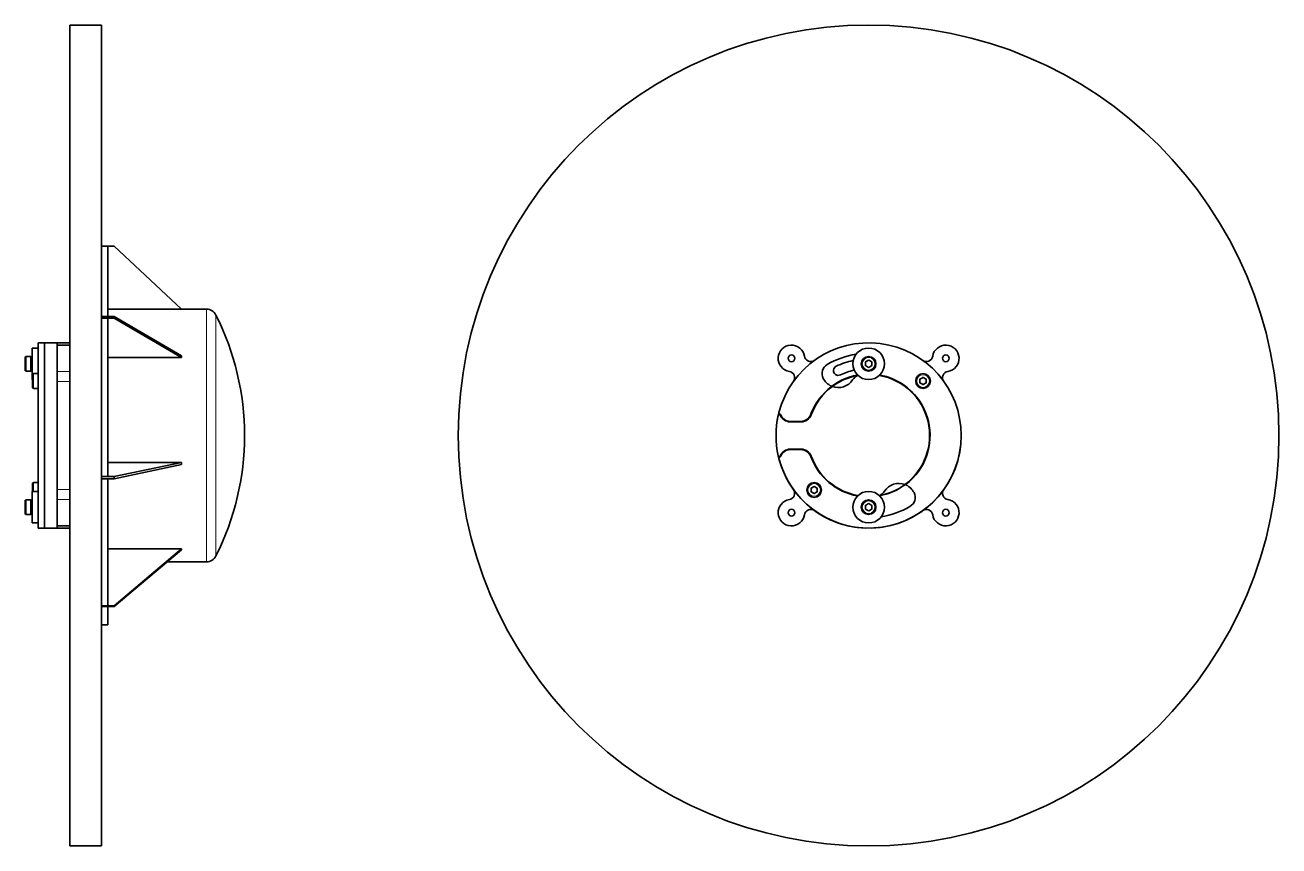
# Model space of a CAD drawing. Extents: x 194 to 4081, y 5 to 1057.
# Drawn here: x 194 to 790, y 226 to 616 of the extents above; entities that cross this region are included whole.
import ezdxf

# ---------------------------------------------------------------- set-up
doc = ezdxf.new("R2010")
doc.units = 0

msp = doc.modelspace()

# ---------------------------------------------------------------- linework, layer by layer
at = {"color": 7, "lineweight": 35}
for p, q in [((214.91, 420.5), (214.91, 615.5)), ((229.91, 420.5), (229.91, 615.5)), ((232.91, 477), (232.91, 510.5)), ((267.91, 480.5), (235.91, 510.5)), ((267.91, 480.5), (232.91, 480.5)), ((267.91, 458.3), (235.91, 477.01)), ((232.91, 420.5), (232.91, 476.22)), ((267.91, 457.52), (235.91, 476.22)), ((199.91, 464.5), (199.91, 420.5)), ((202.91, 464.5), (202.91, 420.5)), ((202.91, 464.5), (202.91, 420.5)), ((208.91, 464.5), (208.91, 420.5)), ((267.91, 457.52), (232.91, 457.52)), ((199.91, 442.98), (199.91, 397.2)), ((208.91, 446.23), (208.91, 420.5)), ((214.91, 446.23), (214.91, 420.5)), ((199.91, 420.5), (199.91, 376.5)), ((202.91, 420.5), (202.91, 376.5)), ((202.91, 420.5), (202.91, 376.5)), ((208.91, 420.5), (208.91, 394.77)), ((208.91, 420.5), (208.91, 376.5)), ((214.91, 420.5), (214.91, 394.77)), ((214.91, 225.5), (214.91, 420.5)), ((229.91, 225.5), (229.91, 420.5)), ((267.91, 407.64), (232.91, 407.64)), ((267.91, 407.64), (235.91, 400.96)), ((267.91, 406.66), (235.91, 399.99)), ((232.91, 339.63), (232.91, 399.99)), ((267.91, 366.66), (232.91, 366.66)), ((267.91, 366.66), (235.91, 339.63)), ((267.91, 366.22), (235.91, 339.2))]:
    msp.add_line(p, q, dxfattribs=at)
at = {"color": 7, "lineweight": 35, "ltscale": 0.375}
for p, q in [((214.91, 615.5), (229.91, 615.5)), ((214.91, 225.5), (229.91, 225.5))]:
    msp.add_line(p, q, dxfattribs=at)
at = {"color": 7, "lineweight": 35, "ltscale": 0.075}
for p, q in [((229.91, 510.5), (232.91, 510.5)), ((232.91, 477.01), (229.91, 477.01)), ((235.91, 477.01), (232.91, 477.01)), ((229.91, 476.22), (232.91, 476.22)), ((232.91, 476.22), (229.91, 476.22)), ((235.91, 476.22), (232.91, 476.22)), ((199.91, 462.06), (196.91, 462.06)), ((199.91, 462.06), (196.91, 462.06)), ((202.91, 464.5), (199.91, 464.5)), ((229.91, 400.96), (232.91, 400.96)), ((232.91, 400.96), (229.91, 400.96)), ((232.91, 399.99), (229.91, 399.99)), ((235.91, 400.96), (232.91, 400.96)), ((235.91, 399.99), (232.91, 399.99)), ((199.91, 393.94), (196.91, 393.94)), ((199.91, 393.94), (196.91, 393.94)), ((199.91, 378.94), (196.91, 378.94)), ((199.91, 378.94), (196.91, 378.94)), ((202.91, 376.5), (199.91, 376.5)), ((229.91, 339.63), (232.91, 339.63)), ((232.91, 339.63), (229.91, 339.63)), ((232.91, 339.2), (229.91, 339.2)), ((235.91, 339.63), (232.91, 339.63)), ((235.91, 339.2), (232.91, 339.2)), ((229.91, 330.5), (232.91, 330.5))]:
    msp.add_line(p, q, dxfattribs=at)
at = {"color": 7, "lineweight": 35, "ltscale": 0.15}
for p, q in [((235.91, 510.5), (229.91, 510.5)), ((208.91, 464.5), (202.91, 464.5)), ((214.91, 464.5), (208.91, 464.5)), ((208.91, 463.47), (214.91, 463.47)), ((208.91, 376.5), (202.91, 376.5)), ((208.91, 377.53), (214.91, 377.53)), ((214.91, 376.5), (208.91, 376.5))]:
    msp.add_line(p, q, dxfattribs=at)
at = {"color": 7, "lineweight": 35, "ltscale": 0.019546}
msp.add_line((235.91, 477.01), (235.91, 476.22), dxfattribs=at)
at = {"color": 7, "lineweight": 35, "ltscale": 0.298973}
msp.add_line((279.87, 480.5), (267.91, 480.5), dxfattribs=at)
at = {"color": 7, "lineweight": 13}
for p, q in [((279.87, 367.85), (279.87, 480.5)), ((284.34, 370.26), (284.34, 477.74))]:
    msp.add_line(p, q, dxfattribs=at)
at = {"color": 7, "lineweight": 35, "ltscale": 0.240334}
for p, q in [((196.91, 462.06), (196.91, 452.45)), ((199.91, 462.06), (199.91, 452.45))]:
    msp.add_line(p, q, dxfattribs=at)
at = {"color": 7, "lineweight": 35, "ltscale": 0.1875}
for p, q in [((196.91, 462.06), (196.91, 454.56)), ((199.91, 462.06), (199.91, 454.56)), ((196.91, 454.56), (196.91, 447.06)), ((196.91, 393.94), (196.91, 386.44)), ((199.91, 393.94), (199.91, 386.44)), ((196.91, 386.44), (196.91, 378.94)), ((199.91, 386.44), (199.91, 378.94))]:
    msp.add_line(p, q, dxfattribs=at)
at = {"color": 7, "lineweight": 35, "ltscale": 0.025702}
for p, q in [((208.91, 464.5), (208.91, 463.47)), ((214.91, 464.5), (214.91, 463.47))]:
    msp.add_line(p, q, dxfattribs=at)
at = {"color": 7, "lineweight": 35, "ltscale": 0.313062}
for p, q in [((208.91, 463.47), (208.91, 450.95)), ((214.91, 450.95), (214.91, 463.47)), ((208.91, 390.05), (208.91, 377.53)), ((214.91, 377.53), (214.91, 390.05))]:
    msp.add_line(p, q, dxfattribs=at)
at = {"color": 7, "lineweight": 35, "ltscale": 0.140819}
for p, q in [((193.61, 457.56), (193.61, 451.93)), ((197.11, 449.38), (197.11, 443.75)), ((193.61, 389.44), (193.61, 383.8))]:
    msp.add_line(p, q, dxfattribs=at)
at = {"color": 7, "lineweight": 13, "ltscale": 0.164288}
for p, q in [((194.11, 458.06), (194.11, 451.49)), ((196.31, 458.06), (196.31, 451.49)), ((197.61, 449.88), (197.61, 443.31)), ((199.81, 449.88), (199.81, 443.31)), ((194.11, 389.94), (194.11, 383.37)), ((196.31, 389.94), (196.31, 383.37))]:
    msp.add_line(p, q, dxfattribs=at)
at = {"color": 7, "lineweight": 35, "ltscale": 0.055}
for p, q in [((196.31, 458.06), (194.11, 458.06)), ((196.31, 451.06), (194.11, 451.06)), ((199.81, 449.88), (197.61, 449.88)), ((199.81, 442.88), (197.61, 442.88)), ((199.81, 398.12), (197.61, 398.12)), ((196.31, 389.94), (194.11, 389.94)), ((196.31, 382.94), (194.11, 382.94))]:
    msp.add_line(p, q, dxfattribs=at)
at = {"color": 7, "lineweight": 35, "ltscale": 0.159595}
for p, q in [((196.41, 457.96), (196.41, 451.58)), ((199.91, 449.78), (199.91, 443.4)), ((196.41, 389.84), (196.41, 383.45))]:
    msp.add_line(p, q, dxfattribs=at)
at = {"color": 7, "lineweight": 13, "ltscale": 0.09388}
msp.add_line((196.51, 456.56), (196.51, 452.81), dxfattribs=at)
at = {"color": 7, "lineweight": 35, "ltscale": 0.002}
for p, q in [((196.59, 456.56), (196.51, 456.56)), ((196.59, 452.56), (196.51, 452.56)), ((196.59, 388.44), (196.51, 388.44)), ((196.59, 384.44), (196.51, 384.44))]:
    msp.add_line(p, q, dxfattribs=at)
at = {"color": 7, "lineweight": 13, "ltscale": 0.046596}
msp.add_line((196.59, 456.56), (196.59, 454.7), dxfattribs=at)
at = {"color": 7, "lineweight": 13, "ltscale": 0.000500852}
msp.add_line((196.61, 454.7), (196.59, 454.7), dxfattribs=at)
at = {"color": 7, "lineweight": 13, "ltscale": 0.011544}
msp.add_line((196.62, 454.08), (196.59, 454.54), dxfattribs=at)
at = {"color": 7, "lineweight": 13, "ltscale": 0.00043341}
for p, q in [((196.61, 454.54), (196.59, 454.54)), ((196.61, 386.42), (196.59, 386.42))]:
    msp.add_line(p, q, dxfattribs=at)
at = {"color": 7, "lineweight": 35, "ltscale": 0.046129}
msp.add_line((196.61, 456.54), (196.61, 454.7), dxfattribs=at)
at = {"color": 7, "lineweight": 13, "ltscale": 0.042882}
msp.add_line((196.61, 456.26), (196.61, 454.54), dxfattribs=at)
at = {"color": 7, "lineweight": 35, "ltscale": 0.000130383}
msp.add_line((196.61, 456.26), (196.61, 456.26), dxfattribs=at)
at = {"color": 7, "lineweight": 35, "ltscale": 0.002491}
for p, q in [((196.61, 456.26), (196.66, 456.17)), ((196.61, 388.13), (196.66, 388.05))]:
    msp.add_line(p, q, dxfattribs=at)
at = {"color": 7, "lineweight": 13, "ltscale": 0.003855}
for p, q in [((196.61, 454.54), (196.61, 454.7)), ((196.61, 386.42), (196.61, 386.57))]:
    msp.add_line(p, q, dxfattribs=at)
at = {"color": 7, "lineweight": 13, "ltscale": 0.011554}
for p, q in [((196.61, 454.54), (196.62, 454.08)), ((196.61, 386.42), (196.62, 385.96))]:
    msp.add_line(p, q, dxfattribs=at)
at = {"color": 7, "lineweight": 13, "ltscale": 0.006678}
msp.add_line((196.63, 452.83), (196.62, 453.1), dxfattribs=at)
at = {"color": 7, "lineweight": 35, "ltscale": 0.004974}
msp.add_line((196.91, 456.34), (196.81, 456.17), dxfattribs=at)
at = {"color": 7, "lineweight": 35, "ltscale": 0.119421}
msp.add_line((199.91, 454.56), (199.91, 449.79), dxfattribs=at)
at = {"color": 7, "lineweight": 35, "ltscale": 0.009741}
msp.add_line((267.91, 458.3), (267.91, 457.91), dxfattribs=at)
at = {"color": 7, "lineweight": 35, "ltscale": 6.42547e-05}
for p, q in [((267.91, 458.3), (267.91, 458.3)), ((267.91, 457.52), (267.91, 457.52))]:
    msp.add_line(p, q, dxfattribs=at)
at = {"color": 7, "lineweight": 35, "ltscale": 0.009805}
msp.add_line((267.91, 457.91), (267.91, 457.52), dxfattribs=at)
at = {"color": 7, "lineweight": 13, "ltscale": 0.041858}
for p, q in [((592.95, 455.4), (592.95, 453.73)), ((594.45, 456.32), (593, 455.49)), ((593, 453.64), (594.45, 452.8)), ((596, 455.49), (594.55, 456.32)), ((594.55, 452.8), (596, 453.64)), ((596.05, 453.73), (596.05, 455.4)), ((618.83, 447.22), (618.83, 445.55)), ((620.33, 448.15), (618.88, 447.31)), ((621.88, 447.31), (620.43, 448.15)), ((621.93, 445.55), (621.93, 447.22)), ((618.88, 445.46), (620.33, 444.62)), ((620.43, 444.62), (621.88, 445.46)), ((567.07, 395.45), (567.07, 393.78)), ((568.57, 396.38), (567.12, 395.54)), ((567.12, 393.69), (568.57, 392.85)), ((570.12, 395.54), (568.67, 396.38)), ((568.67, 392.85), (570.12, 393.69)), ((570.17, 393.78), (570.17, 395.45)), ((594.45, 388.2), (593, 387.36)), ((596, 387.36), (594.55, 388.2)), ((592.95, 387.27), (592.95, 385.6)), ((593, 385.51), (594.45, 384.68)), ((594.55, 384.68), (596, 385.51)), ((596.05, 385.6), (596.05, 387.27))]:
    msp.add_line(p, q, dxfattribs=at)
at = {"color": 7, "lineweight": 13, "ltscale": 0.00125}
for p, q in [((592.95, 455.4), (593, 455.4)), ((592.95, 453.73), (593, 453.73)), ((593, 455.49), (593.03, 455.44)), ((593, 453.64), (593.03, 453.68)), ((594.45, 456.32), (594.47, 456.28)), ((594.55, 456.32), (594.53, 456.28)), ((596, 455.49), (595.97, 455.44)), ((596, 453.64), (595.97, 453.68)), ((596.05, 455.4), (596, 455.4)), ((596.05, 453.73), (596, 453.73)), ((594.45, 452.8), (594.47, 452.85)), ((594.55, 452.8), (594.53, 452.85)), ((618.83, 447.22), (618.88, 447.22)), ((618.88, 447.31), (618.91, 447.27)), ((620.33, 448.15), (620.36, 448.1)), ((620.43, 448.15), (620.41, 448.1)), ((621.88, 447.31), (621.86, 447.27)), ((621.93, 447.22), (621.88, 447.22)), ((618.83, 445.55), (618.88, 445.55)), ((618.88, 445.46), (618.91, 445.5)), ((620.33, 444.62), (620.36, 444.67)), ((621.93, 445.55), (621.88, 445.55)), ((567.07, 395.45), (567.12, 395.45)), ((567.07, 393.78), (567.12, 393.78)), ((567.12, 393.69), (567.14, 393.73)), ((568.67, 396.38), (568.64, 396.33)), ((570.12, 395.54), (570.09, 395.5)), ((570.12, 393.69), (570.09, 393.73)), ((570.17, 395.45), (570.12, 395.45)), ((570.17, 393.78), (570.12, 393.78)), ((568.57, 392.85), (568.59, 392.9)), ((568.67, 392.85), (568.64, 392.9)), ((593, 387.36), (593.03, 387.32)), ((594.45, 388.2), (594.47, 388.15)), ((594.55, 388.2), (594.53, 388.15)), ((596, 387.36), (595.97, 387.32)), ((592.95, 387.27), (593, 387.27)), ((592.95, 385.6), (593, 385.6)), ((593, 385.51), (593.03, 385.56)), ((594.45, 384.68), (594.47, 384.72)), ((594.55, 384.68), (594.53, 384.72)), ((596, 385.51), (595.97, 385.56)), ((596.05, 387.27), (596, 387.27)), ((596.05, 385.6), (596, 385.6))]:
    msp.add_line(p, q, dxfattribs=at)
at = {"color": 7, "lineweight": 35, "ltscale": 0.041858}
for p, q in [((593, 455.4), (593, 453.73)), ((596, 453.73), (596, 455.4)), ((618.88, 447.22), (618.88, 445.55)), ((620.36, 448.1), (618.91, 447.27)), ((621.86, 447.27), (620.41, 448.1)), ((621.88, 445.55), (621.88, 447.22)), ((618.91, 445.5), (620.36, 444.67)), ((620.41, 444.67), (621.86, 445.5)), ((567.12, 395.45), (567.12, 393.78)), ((568.59, 396.33), (567.14, 395.5)), ((567.14, 393.73), (568.59, 392.9)), ((570.09, 395.5), (568.64, 396.33)), ((568.64, 392.9), (570.09, 393.73)), ((570.12, 393.78), (570.12, 395.45)), ((593, 387.27), (593, 385.6)), ((596, 385.6), (596, 387.27))]:
    msp.add_line(p, q, dxfattribs=at)
at = {"color": 7, "lineweight": 35, "ltscale": 0.041857}
for p, q in [((594.47, 456.28), (593.03, 455.44)), ((593.03, 453.68), (594.47, 452.85)), ((595.97, 455.44), (594.53, 456.28)), ((594.53, 452.85), (595.97, 453.68)), ((594.47, 388.15), (593.03, 387.32)), ((595.97, 387.32), (594.53, 388.15)), ((593.03, 385.56), (594.47, 384.72)), ((594.53, 384.72), (595.97, 385.56))]:
    msp.add_line(p, q, dxfattribs=at)
at = {"color": 7, "lineweight": 13, "ltscale": 0.001138}
for p, q in [((593.03, 453.76), (593.03, 453.71)), ((595.97, 455.37), (595.97, 455.41)), ((621.86, 447.19), (621.86, 447.23)), ((618.91, 445.58), (618.91, 445.54)), ((567.14, 393.81), (567.14, 393.77)), ((570.09, 395.42), (570.09, 395.46)), ((593.03, 385.63), (593.03, 385.59)), ((595.97, 387.24), (595.97, 387.29))]:
    msp.add_line(p, q, dxfattribs=at)
at = {"color": 7, "lineweight": 35, "ltscale": 0.009181}
for p, q in [((193.61, 451.93), (193.61, 451.56)), ((197.11, 443.75), (197.11, 443.38)), ((193.61, 383.8), (193.61, 383.44))]:
    msp.add_line(p, q, dxfattribs=at)
at = {"color": 7, "lineweight": 13, "ltscale": 0.010712}
for p, q in [((194.11, 451.49), (194.11, 451.06)), ((196.31, 451.49), (196.31, 451.06)), ((197.61, 443.31), (197.61, 442.88)), ((199.81, 443.31), (199.81, 442.88)), ((194.11, 383.37), (194.11, 382.94)), ((196.31, 383.37), (196.31, 382.94))]:
    msp.add_line(p, q, dxfattribs=at)
at = {"color": 7, "lineweight": 35, "ltscale": 0.010406}
for p, q in [((196.41, 451.58), (196.41, 451.16)), ((199.91, 443.4), (199.91, 442.98)), ((196.41, 383.45), (196.41, 383.04))]:
    msp.add_line(p, q, dxfattribs=at)
at = {"color": 7, "lineweight": 13, "ltscale": 0.00612}
msp.add_line((196.51, 452.81), (196.51, 452.56), dxfattribs=at)
at = {"color": 7, "lineweight": 13, "ltscale": 0.000417838}
for p, q in [((196.59, 452.81), (196.59, 452.82)), ((196.59, 384.68), (196.59, 384.7))]:
    msp.add_line(p, q, dxfattribs=at)
at = {"color": 7, "lineweight": 13, "ltscale": 0.001388}
for p, q in [((196.59, 452.75), (196.59, 452.81)), ((196.59, 384.63), (196.59, 384.68))]:
    msp.add_line(p, q, dxfattribs=at)
at = {"color": 7, "lineweight": 13, "ltscale": 0.004734}
msp.add_line((196.59, 452.75), (196.59, 452.56), dxfattribs=at)
at = {"color": 7, "lineweight": 13, "ltscale": 0.000363419}
msp.add_line((196.61, 452.82), (196.61, 452.83), dxfattribs=at)
at = {"color": 7, "lineweight": 13, "ltscale": 0.001192}
msp.add_line((196.61, 452.77), (196.61, 452.82), dxfattribs=at)
at = {"color": 7, "lineweight": 35, "ltscale": 0.004687}
for p, q in [((196.61, 452.77), (196.61, 452.58)), ((196.61, 384.64), (196.61, 384.46))]:
    msp.add_line(p, q, dxfattribs=at)
at = {"color": 7, "lineweight": 13, "ltscale": 0.000416253}
msp.add_line((196.63, 452.83), (196.63, 452.82), dxfattribs=at)
at = {"color": 7, "lineweight": 13, "ltscale": 0.004243}
for p, q in [((196.63, 452.83), (196.63, 452.66)), ((196.63, 384.71), (196.63, 384.54))]:
    msp.add_line(p, q, dxfattribs=at)
at = {"color": 7, "lineweight": 35, "ltscale": 0.00233}
for p, q in [((196.68, 452.58), (196.63, 452.66)), ((196.68, 384.46), (196.63, 384.54))]:
    msp.add_line(p, q, dxfattribs=at)
at = {"color": 7, "lineweight": 35, "ltscale": 0.00161}
for p, q in [((196.77, 452.56), (196.7, 452.56)), ((196.77, 384.44), (196.7, 384.44))]:
    msp.add_line(p, q, dxfattribs=at)
at = {"color": 7, "lineweight": 35, "ltscale": 0.005675}
for p, q in [((196.8, 452.58), (196.91, 452.78)), ((196.8, 384.46), (196.91, 384.65))]:
    msp.add_line(p, q, dxfattribs=at)
at = {"color": 7, "lineweight": 35, "ltscale": 0.134666}
msp.add_line((196.91, 452.45), (196.91, 447.06), dxfattribs=at)
at = {"color": 7, "lineweight": 35, "ltscale": 0.005}
msp.add_line((197.11, 447.06), (196.91, 447.06), dxfattribs=at)
msp.add_line((197.11, 447.06), (196.91, 447.06), dxfattribs=at)
at = {"color": 7, "lineweight": 35, "ltscale": 0.066584}
msp.add_line((199.91, 452.45), (199.91, 449.79), dxfattribs=at)
at = {"color": 7, "lineweight": 35, "ltscale": 0.117937}
for p, q in [((208.91, 450.95), (208.91, 446.23)), ((214.91, 450.95), (214.91, 446.23)), ((208.91, 394.77), (208.91, 390.05)), ((214.91, 394.77), (214.91, 390.05))]:
    msp.add_line(p, q, dxfattribs=at)
at = {"color": 7, "lineweight": 13, "ltscale": 0.15}
for p, q in [((214.91, 450.95), (208.91, 450.95)), ((214.91, 446.23), (208.91, 446.23)), ((214.91, 394.77), (208.91, 394.77)), ((214.91, 390.05), (208.91, 390.05))]:
    msp.add_line(p, q, dxfattribs=at)
at = {"color": 7, "lineweight": 13, "ltscale": 0.001249}
for p, q in [((620.43, 444.62), (620.41, 444.67)), ((621.88, 445.46), (621.86, 445.5)), ((567.12, 395.54), (567.14, 395.5)), ((568.57, 396.38), (568.59, 396.33))]:
    msp.add_line(p, q, dxfattribs=at)
at = {"color": 7, "lineweight": 35, "ltscale": 0.127896}
for p, q in [((557.23, 427.2), (562.35, 427.2)), ((557.23, 413.8), (562.35, 413.8))]:
    msp.add_line(p, q, dxfattribs=at)
at = {"color": 7, "lineweight": 35, "ltscale": 0.131404}
for p, q in [((562.49, 427), (557.23, 427)), ((557.23, 414), (562.49, 414))]:
    msp.add_line(p, q, dxfattribs=at)
at = {"color": 7, "lineweight": 35, "ltscale": 0.488478}
msp.add_line((232.91, 400.96), (232.91, 420.5), dxfattribs=at)
at = {"color": 7, "lineweight": 35, "ltscale": 0.131519}
msp.add_line((562.49, 414), (557.23, 414), dxfattribs=at)
at = {"color": 7, "lineweight": 35, "ltscale": 0.012198}
msp.add_line((267.91, 407.64), (267.91, 407.15), dxfattribs=at)
at = {"color": 7, "lineweight": 35, "ltscale": 5.68582e-05}
for p, q in [((267.91, 407.64), (267.91, 407.64)), ((267.91, 406.66), (267.91, 406.66))]:
    msp.add_line(p, q, dxfattribs=at)
at = {"color": 7, "lineweight": 35, "ltscale": 0.012175}
msp.add_line((267.91, 407.15), (267.91, 406.66), dxfattribs=at)
at = {"color": 7, "lineweight": 35, "ltscale": 0.003749}
msp.add_line((620.04, 406.63), (620.17, 406.56), dxfattribs=at)
at = {"color": 7, "lineweight": 35, "ltscale": 0.024373}
msp.add_line((235.91, 400.96), (235.91, 399.99), dxfattribs=at)
at = {"color": 7, "lineweight": 35, "ltscale": 0.003596}
for p, q in [((196.91, 393.94), (196.91, 393.79)), ((199.91, 393.94), (199.91, 393.79))]:
    msp.add_line(p, q, dxfattribs=at)
at = {"color": 7, "lineweight": 35, "ltscale": 0.371404}
for p, q in [((196.91, 393.79), (196.91, 378.94)), ((199.91, 393.79), (199.91, 378.94))]:
    msp.add_line(p, q, dxfattribs=at)
at = {"color": 7, "lineweight": 35, "ltscale": 0.091956}
msp.add_line((197.11, 397.62), (197.11, 393.94), dxfattribs=at)
at = {"color": 7, "lineweight": 13, "ltscale": 0.104456}
for p, q in [((197.61, 398.12), (197.61, 393.94)), ((199.81, 398.12), (199.81, 393.94))]:
    msp.add_line(p, q, dxfattribs=at)
at = {"color": 7, "lineweight": 35, "ltscale": 0.101955}
msp.add_line((199.91, 398.02), (199.91, 393.94), dxfattribs=at)
at = {"color": 7, "lineweight": 35, "ltscale": 0.092773}
msp.add_line((199.91, 397.73), (199.91, 394.02), dxfattribs=at)
at = {"color": 7, "lineweight": 35, "ltscale": 0.050238}
msp.add_line((199.91, 394.02), (199.91, 392.01), dxfattribs=at)
at = {"color": 7, "lineweight": 13, "ltscale": 0.093879}
msp.add_line((196.51, 388.44), (196.51, 384.68), dxfattribs=at)
at = {"color": 7, "lineweight": 13, "ltscale": 0.046595}
msp.add_line((196.59, 388.44), (196.59, 386.57), dxfattribs=at)
at = {"color": 7, "lineweight": 35, "ltscale": 0.04613}
msp.add_line((196.61, 388.42), (196.61, 386.57), dxfattribs=at)
at = {"color": 7, "lineweight": 35, "ltscale": 0.000129646}
msp.add_line((196.61, 388.13), (196.61, 388.14), dxfattribs=at)
at = {"color": 7, "lineweight": 13, "ltscale": 0.042883}
msp.add_line((196.61, 388.13), (196.61, 386.42), dxfattribs=at)
at = {"color": 7, "lineweight": 35, "ltscale": 0.004975}
msp.add_line((196.91, 388.22), (196.81, 388.05), dxfattribs=at)
at = {"color": 7, "lineweight": 13, "ltscale": 0.006121}
msp.add_line((196.51, 384.68), (196.51, 384.44), dxfattribs=at)
at = {"color": 7, "lineweight": 13, "ltscale": 0.000500903}
msp.add_line((196.61, 386.57), (196.59, 386.57), dxfattribs=at)
at = {"color": 7, "lineweight": 13, "ltscale": 0.011543}
msp.add_line((196.62, 385.96), (196.59, 386.42), dxfattribs=at)
at = {"color": 7, "lineweight": 13, "ltscale": 0.004735}
msp.add_line((196.59, 384.63), (196.59, 384.44), dxfattribs=at)
at = {"color": 7, "lineweight": 13, "ltscale": 0.000362656}
msp.add_line((196.61, 384.69), (196.61, 384.71), dxfattribs=at)
at = {"color": 7, "lineweight": 13, "ltscale": 0.001193}
msp.add_line((196.61, 384.64), (196.61, 384.69), dxfattribs=at)
at = {"color": 7, "lineweight": 13, "ltscale": 0.006679}
msp.add_line((196.63, 384.71), (196.62, 384.97), dxfattribs=at)
at = {"color": 7, "lineweight": 13, "ltscale": 0.000415495}
msp.add_line((196.63, 384.71), (196.63, 384.69), dxfattribs=at)
at = {"color": 7, "lineweight": 13, "ltscale": 4.31668e-05}
msp.add_line((208.91, 384.83), (208.91, 384.82), dxfattribs=at)
at = {"color": 7, "lineweight": 35, "ltscale": 0.030038}
msp.add_line((208.91, 377.7), (208.91, 376.5), dxfattribs=at)
at = {"color": 7, "lineweight": 35, "ltscale": 0.025726}
msp.add_line((214.91, 377.53), (214.91, 376.5), dxfattribs=at)
at = {"color": 7, "lineweight": 13, "ltscale": 0.175195}
msp.add_line((284.34, 370.26), (284.34, 363.26), dxfattribs=at)
at = {"color": 7, "lineweight": 35, "ltscale": 0.005471}
msp.add_line((267.91, 366.66), (267.91, 366.44), dxfattribs=at)
at = {"color": 7, "lineweight": 35, "ltscale": 7.25796e-05}
msp.add_line((267.91, 366.66), (267.91, 366.66), dxfattribs=at)
at = {"color": 7, "lineweight": 35, "ltscale": 0.005377}
msp.add_line((267.91, 366.44), (267.91, 366.23), dxfattribs=at)
at = {"color": 7, "lineweight": 35, "ltscale": 7.30711e-05}
msp.add_line((267.91, 366.22), (267.91, 366.23), dxfattribs=at)
at = {"color": 7, "lineweight": 13, "ltscale": 0.183626}
msp.add_line((279.87, 367.85), (279.87, 360.5), dxfattribs=at)
at = {"color": 7, "lineweight": 35, "ltscale": 0.468417}
msp.add_line((279.87, 360.5), (261.13, 360.5), dxfattribs=at)
at = {"color": 7, "lineweight": 35, "ltscale": 0.217428}
msp.add_line((232.91, 330.5), (232.91, 339.2), dxfattribs=at)
at = {"color": 7, "lineweight": 35, "ltscale": 0.010847}
msp.add_line((235.91, 339.63), (235.91, 339.2), dxfattribs=at)
at = {"color": 7, "lineweight": 13}
for points in [[(196.61, 454.54), (196.69, 453.29), (196.73, 452.82)], [(196.62, 454.08), (196.68, 453.16), (196.71, 452.81)], [(196.91, 453.42), (196.87, 453.94), (196.79, 455.08), (196.72, 455.85), (196.68, 456.1), (196.66, 456.17)], [(196.91, 455.72), (196.87, 456.04), (196.85, 456.14), (196.84, 456.17), (196.83, 456.18), (196.83, 456.18), (196.82, 456.18)], [(196.68, 452.58), (196.66, 452.63), (196.63, 452.82)], [(196.7, 452.56), (196.7, 452.56), (196.7, 452.57), (196.69, 452.57), (196.68, 452.59), (196.65, 452.81)], [(196.71, 452.81), (196.75, 452.6), (196.76, 452.57), (196.76, 452.56), (196.77, 452.56), (196.77, 452.56)], [(196.73, 452.82), (196.76, 452.61), (196.78, 452.58), (196.78, 452.57), (196.78, 452.57), (196.79, 452.57)], [(196.91, 385.3), (196.87, 385.82), (196.79, 386.95), (196.72, 387.72), (196.68, 387.97), (196.66, 388.05)], [(196.91, 387.59), (196.87, 387.92), (196.85, 388.02), (196.84, 388.05), (196.83, 388.05), (196.83, 388.06), (196.82, 388.06)], [(196.61, 386.42), (196.69, 385.16), (196.73, 384.69)], [(196.62, 385.96), (196.68, 385.03), (196.71, 384.68)], [(196.68, 384.46), (196.66, 384.5), (196.63, 384.69)], [(196.7, 384.44), (196.7, 384.44), (196.7, 384.44), (196.69, 384.45), (196.68, 384.47), (196.65, 384.68)], [(196.71, 384.68), (196.75, 384.47), (196.76, 384.44), (196.76, 384.44), (196.77, 384.44), (196.77, 384.44)], [(196.73, 384.69), (196.76, 384.48), (196.78, 384.45), (196.78, 384.45), (196.78, 384.45), (196.79, 384.45)]]:
    msp.add_lwpolyline(points, dxfattribs=at)
at = {"color": 7, "lineweight": 35}
for centre, radius in [((594.5, 420.5), 195), ((594.5, 454.56), 7.5), ((594.5, 454.56), 7.5), ((557.83, 457.17), 1.6), ((594.5, 454.56), 3.5), ((631.17, 457.17), 1.6), ((620.38, 446.38), 3.5), ((568.62, 394.62), 3.5), ((594.5, 386.44), 7.5), ((594.5, 386.44), 7.5), ((594.5, 386.44), 3.5), ((557.83, 383.83), 1.6), ((631.17, 383.83), 1.6)]:
    msp.add_circle(centre, radius, dxfattribs=at)
at = {"color": 7, "lineweight": 13}
for centre in [(594.5, 454.56), (620.38, 446.38), (568.62, 394.62), (594.5, 386.44)]:
    msp.add_circle(centre, 3, dxfattribs=at)
at = {"color": 7, "lineweight": 35}
for centre, radius, start, end in [((279.87, 475.5), 5, 26.67823, 90), ((170.41, 420.5), 127.5, 360, 26.67823), ((557.83, 457.17), 6.3, 8.99797, 261.00203), ((594.5, 420.5), 44, 194.33047, 165.66953), ((594.5, 420.5), 39.06, 98.78923, 120.21619), ((631.17, 457.17), 6.3, 278.99797, 171.00202), ((194.11, 457.56), 0.5, 90, 180.00001), ((196.31, 457.96), 0.1, 0.03362, 89.96638), ((196.51, 456.66), 0.1, 180.03361, 269.96638), ((196.59, 456.54), 0.02, 0.03362, 89.96638), ((196.73, 456.22), 0.0878, 213.78976, 270.96189), ((196.74, 456.22), 0.0878, 269.03861, 326.20526), ((567.01, 458.63), 3, 188.99798, 305.78858), ((577.36, 449.93), 5, 120.21619, 207.6081), ((580.1, 451.37), 2.3, 115, 295), ((594.5, 420.5), 36.36, 101.64166, 115), ((593.05, 455.4), 0.05, 120, 180.00001), ((593.05, 453.73), 0.05, 180.00001, 240), ((594.5, 456.24), 0.05, 60, 120), ((595.95, 455.4), 0.05, 0, 60), ((595.95, 453.73), 0.05, 300, 0), ((621.99, 458.63), 3, 234.21142, 351.00203), ((194.11, 451.56), 0.5, 179.99999, 270), ((196.31, 451.16), 0.1, 270.03362, 359.96638), ((196.51, 452.46), 0.1, 90.03362, 179.96639), ((196.59, 452.58), 0.02, 270.03364, 359.96635), ((196.62, 452.66), 0.01, 30.12619, 179.99981), ((196.71, 452.6), 0.0333, 204.21057, 265.74626), ((196.77, 452.6), 0.0333, 274.24576, 335.7475), ((197.61, 449.38), 0.5, 90, 180.00001), ((199.81, 449.78), 0.1, 0.03362, 89.96638), ((556.37, 447.99), 3, 324.21142, 81.00203), ((594.5, 420.5), 29.21, 100.40514, 162.78334), ((594.5, 420.5), 29.01, 100.11943, 160.24497), ((580.1, 451.37), 8.1, 207.6081, 245.07835), ((580.1, 451.37), 8.1, 249.11807, 327.18934), ((594.5, 420.5), 31.76, 102.45927, 115), ((591.11, 444.27), 5, 109.15524, 147.18933), ((594.5, 452.89), 0.05, 240, 300), ((594.5, 420.5), 29.01, 306.5621, 79.88056), ((594.5, 420.5), 29.21, 28.5, 79.59484), ((594.5, 420.5), 29.21, 307.46959, 79.59484), ((618.93, 447.22), 0.05, 120, 180.00001), ((620.38, 448.06), 0.05, 60, 120), ((621.83, 447.22), 0.05, 0, 60), ((632.63, 447.99), 3, 98.99797, 215.78857), ((197.61, 443.38), 0.5, 179.99999, 270), ((199.81, 442.98), 0.1, 270.03362, 359.96638), ((594.5, 420.5), 29.21, 127.46959, 160.00265), ((594.5, 420.5), 29.01, 126.56209, 160.23838), ((576.61, 443.84), 0.2, 307.46959, 65.07836), ((618.93, 445.55), 0.05, 180.00001, 240), ((620.38, 444.71), 0.05, 240, 300), ((621.83, 445.55), 0.05, 300, 0), ((594.5, 420.5), 44, 167.25015, 192.74985), ((594.5, 420.5), 44, 165.66952, 171.05285), ((552.07, 430.1), 0.5, 20.207, 167.25015), ((552.35, 431.27), 0.5, 165.66953, 256.45984), ((552.07, 430.1), 0.7, 20.207, 76.45984), ((557.23, 432), 5, 194.85245, 200.18893), ((557.23, 432), 5, 200.207, 270), ((557.23, 432), 4.8, 200.207, 270), ((562.35, 432.2), 5, 270, 340.00265), ((562.49, 432), 5, 270, 340.23839), ((170.41, 420.5), 127.5, 333.32177, 0), ((594.5, 420.5), 44, 197.14985, 360), ((557.23, 409), 5, 90, 159.793), ((557.23, 409), 4.8, 90, 159.793), ((562.35, 408.8), 5, 19.99735, 90), ((562.49, 409), 5, 19.76161, 90), ((594.5, 420.5), 29.21, 197.21665, 199.98789), ((594.5, 420.5), 44, 192.74984, 197.89428), ((552.07, 410.9), 0.5, 192.74985, 339.793), ((552.35, 409.73), 0.5, 103.54016, 194.33047), ((552.07, 410.9), 0.7, 283.54016, 339.793), ((557.23, 409), 5, 159.80533, 165.1475), ((594.5, 420.5), 29.21, 199.99735, 259.59485), ((594.5, 420.5), 29.01, 199.75208, 259.88056), ((594.5, 420.5), 29.01, 199.76162, 259.88056), ((594.5, 420.5), 29.06, 280.19322, 331.5), ((197.61, 397.62), 0.5, 90, 180.00001), ((199.81, 398.02), 0.1, 0.03362, 89.96638), ((556.37, 393.01), 3, 278.99797, 35.78858), ((567.17, 395.45), 0.05, 120, 180.00001), ((567.17, 393.78), 0.05, 180.00001, 240), ((568.62, 396.29), 0.05, 60, 120), ((570.07, 395.45), 0.05, 0, 60), ((570.07, 393.78), 0.05, 300, 0), ((597.89, 396.73), 5, 289.15532, 327.18934), ((594.5, 420.5), 29.01, 280.11946, 306.56211), ((608.9, 389.63), 8.1, 69.11807, 147.18933), ((612.39, 397.16), 0.2, 127.46959, 245.07835), ((608.9, 389.63), 8.1, 27.60809, 65.07836), ((611.64, 391.07), 5, 300.21619, 27.60809), ((632.63, 393.01), 3, 144.21143, 261.00203), ((194.11, 389.44), 0.5, 90, 180.00001), ((196.31, 389.84), 0.1, 0.03362, 89.96638), ((196.51, 388.54), 0.1, 180.03361, 269.96638), ((196.59, 388.42), 0.02, 0.03362, 89.96638), ((196.73, 388.1), 0.0878, 213.78976, 270.96189), ((196.74, 388.1), 0.0878, 269.03861, 326.20526), ((557.83, 383.83), 6.3, 98.99797, 351.00203), ((568.62, 392.94), 0.05, 240, 300), ((594.5, 388.11), 0.05, 60, 120), ((631.17, 383.83), 6.3, 188.99798, 81.00203), ((194.11, 383.44), 0.5, 179.99999, 270), ((196.31, 383.04), 0.1, 270.03362, 359.96638), ((196.51, 384.34), 0.1, 90.03362, 179.96639), ((196.59, 384.46), 0.02, 270.03364, 359.96635), ((196.62, 384.53), 0.01, 30.12619, 179.99981), ((196.71, 384.47), 0.0333, 204.21057, 265.74626), ((196.77, 384.47), 0.0333, 274.24576, 335.7475), ((567.01, 382.37), 3, 54.21142, 171.00202), ((593.05, 387.27), 0.05, 120, 180.00001), ((593.05, 385.6), 0.05, 180.00001, 240), ((594.5, 384.76), 0.05, 240, 300), ((595.95, 387.27), 0.05, 0, 60), ((595.95, 385.6), 0.05, 300, 0), ((594.5, 420.5), 39.06, 278.78924, 300.21619), ((621.99, 382.37), 3, 8.99797, 125.78858), ((279.87, 365.5), 5, 270, 333.32177)]:
    msp.add_arc(centre, radius, start, end, dxfattribs=at)
at = {"color": 7, "lineweight": 13}
for centre, radius, start, end in [((199.47, 454.69), 2.88, 179.90762, 183.02749), ((187.36, 453.83), 9.29, 353.78472, 355.49037), ((205.48, 453.79), 8.89, 184.48504, 186.37475), ((196.83, 456.17), 0.0184, 103.64681, 160.06201), ((593.05, 455.4), 0.1, 120, 180.00001), ((593.05, 453.73), 0.1, 180.00001, 240), ((593.06, 455.43), 0.0333, 161.44122, 216.71894), ((593.06, 453.69), 0.0333, 143.28106, 198.55879), ((647.45, 362.85), 107.37, 119.54659, 120.45339), ((699.41, 454.56), 106.39, 179.54338, 180.43404), ((647.45, 546.27), 107.37, 239.54658, 240.45341), ((594.5, 456.24), 0.1, 60, 120), ((594.47, 456.25), 0.0333, 23.28105, 78.55879), ((540.94, 361.8), 108.59, 59.5517, 60.44829), ((540.94, 547.33), 108.59, 299.55169, 300.4483), ((595.94, 455.43), 0.0333, 323.28106, 18.5588), ((488.43, 454.56), 107.55, 359.54841, 0.42946), ((595.98, 453.75), 0.0333, 263.28105, 318.55879), ((595.95, 455.4), 0.1, 0, 60), ((595.95, 453.73), 0.1, 300, 360), ((196.6, 452.84), 0.0201, 266.63319, 323.64266), ((196.62, 452.83), 0.00915, 18.1809, 161.77769), ((196.62, 452.83), 0.0106, 34.6964, 145.30349), ((196.78, 452.59), 0.015, 283.6923, 340.14414), ((594.5, 452.89), 0.1, 240, 300), ((594.53, 452.88), 0.0333, 203.28105, 258.5588), ((618.93, 447.22), 0.1, 120, 180.00001), ((673.33, 354.68), 107.37, 119.54659, 120.45339), ((618.94, 447.25), 0.0333, 161.44122, 216.71894), ((726.46, 446.39), 107.55, 179.54841, 180.42948), ((620.38, 448.06), 0.1, 60, 120), ((620.35, 448.07), 0.0333, 23.28105, 78.55879), ((566.83, 353.62), 108.59, 59.5517, 60.44829), ((621.83, 447.25), 0.0333, 323.28106, 18.5588), ((515.47, 446.38), 106.39, 359.54337, 0.43404), ((621.83, 447.22), 0.1, 0, 60), ((618.93, 445.55), 0.1, 180.00001, 240), ((673.45, 538.29), 107.6, 239.54756, 240.45243), ((618.94, 445.51), 0.0333, 143.28106, 198.55879), ((620.38, 444.71), 0.1, 240, 300), ((567.44, 538.09), 107.37, 299.54658, 300.45341), ((620.42, 444.7), 0.0333, 203.28105, 258.5588), ((621.86, 445.57), 0.0333, 263.28105, 318.55879), ((621.83, 445.55), 0.1, 300, 360), ((567.17, 395.45), 0.1, 120, 180.00001), ((567.17, 393.78), 0.1, 180.00001, 240), ((621.56, 302.91), 107.37, 119.54659, 120.45339), ((567.17, 395.49), 0.0333, 161.44122, 216.71894), ((674.69, 394.62), 107.55, 179.54841, 180.42948), ((621.68, 486.52), 107.6, 239.54756, 240.45243), ((567.17, 393.75), 0.0333, 143.28106, 198.55879), ((568.62, 396.29), 0.1, 60, 120), ((568.58, 396.3), 0.0333, 23.28105, 78.55879), ((515.06, 301.85), 108.59, 59.5517, 60.44829), ((515.67, 486.32), 107.37, 299.54658, 300.45341), ((570.06, 395.49), 0.0333, 323.28106, 18.5588), ((463.7, 394.61), 106.39, 359.54337, 0.43404), ((570.09, 393.8), 0.0333, 263.28105, 318.55879), ((570.07, 395.45), 0.1, 0, 60), ((570.07, 393.78), 0.1, 300, 360), ((196.83, 388.04), 0.0184, 103.64681, 160.06201), ((568.62, 392.94), 0.1, 240, 300), ((568.65, 392.93), 0.0333, 203.28105, 258.5588), ((593.05, 387.27), 0.1, 120, 180.00001), ((647.45, 294.73), 107.37, 119.54659, 120.45339), ((594.5, 388.11), 0.1, 60, 120), ((594.47, 388.12), 0.0333, 23.28105, 78.55879), ((540.94, 293.67), 108.59, 59.5517, 60.44829), ((595.95, 387.27), 0.1, 0, 60), ((199.47, 386.57), 2.88, 179.90762, 183.02749), ((187.36, 385.7), 9.29, 353.78472, 355.49037), ((196.6, 384.72), 0.0201, 266.63319, 323.64266), ((196.62, 384.7), 0.00915, 18.1809, 161.77769), ((196.62, 384.7), 0.0106, 34.6964, 145.30349), ((205.48, 385.67), 8.89, 184.48504, 186.37475), ((196.78, 384.46), 0.015, 283.6923, 340.14414), ((593.05, 385.6), 0.1, 180.00001, 240), ((593.06, 387.31), 0.0333, 161.44122, 216.71894), ((593.06, 385.57), 0.0333, 143.28106, 198.55879), ((699.41, 386.44), 106.39, 179.54338, 180.43404), ((647.45, 478.14), 107.37, 239.54658, 240.45341), ((594.5, 384.76), 0.1, 240, 300), ((540.94, 479.2), 108.59, 299.55169, 300.4483), ((594.53, 384.75), 0.0333, 203.28105, 258.5588), ((595.94, 387.31), 0.0333, 323.28106, 18.5588), ((488.43, 386.44), 107.55, 359.54841, 0.42946), ((595.98, 385.62), 0.0333, 263.28105, 318.55879), ((595.95, 385.6), 0.1, 300, 360)]:
    msp.add_arc(centre, radius, start, end, dxfattribs=at)
for centre, major_axis, ratio, start_param, end_param in [((593.05, 453.73), (-0.05, 0), 0.27735, 6.283185, 7.406149), ((594.5, 456.24), (0.025, 0.0433), 0.27735, 0, 1.122964), ((595.95, 455.4), (0.05, 0), 0.27735, 6.283185, 7.406149), ((595.95, 453.73), (0.025, -0.0433), 0.27735, 0, 1.122964), ((196.59, 452.77), (-0.02, 0), 0.90531, 1.570796, 3.141593), ((594.5, 452.89), (-0.025, -0.0433), 0.27735, 0, 1.122964), ((620.38, 448.06), (0.025, 0.0433), 0.27735, 0, 1.122964), ((621.83, 447.22), (0.05, 0), 0.27735, 6.283185, 7.406149), ((618.93, 445.55), (-0.05, 0), 0.27735, 0, 1.122964), ((620.38, 444.71), (-0.025, -0.0433), 0.27735, 0, 1.122964), ((621.83, 445.55), (0.025, -0.0433), 0.27735, 6.283185, 7.406149), ((567.17, 393.78), (-0.05, 0), 0.27735, 0, 1.122964), ((568.62, 396.29), (0.025, 0.0433), 0.27735, 0, 1.122964), ((570.07, 395.45), (0.05, 0), 0.27735, 6.283185, 7.406149), ((570.07, 393.78), (0.025, -0.0433), 0.27735, 6.283185, 7.406149), ((568.62, 392.94), (-0.025, -0.0433), 0.27735, 0, 1.122964), ((594.5, 388.11), (0.025, 0.0433), 0.27735, 0, 1.122964), ((196.59, 384.64), (-0.02, 0), 0.90531, 1.570796, 3.141593), ((593.05, 385.6), (-0.05, 0), 0.27735, 6.283185, 7.406149), ((594.5, 384.76), (-0.025, -0.0433), 0.27735, 0, 1.122964), ((595.95, 387.27), (0.05, 0), 0.27735, 6.283185, 7.406149), ((595.95, 385.6), (0.025, -0.0433), 0.27735, 0, 1.122964)]:
    msp.add_ellipse(centre, major_axis=major_axis, ratio=ratio, start_param=start_param, end_param=end_param, dxfattribs=at)

doc.saveas('drawing.dxf')
